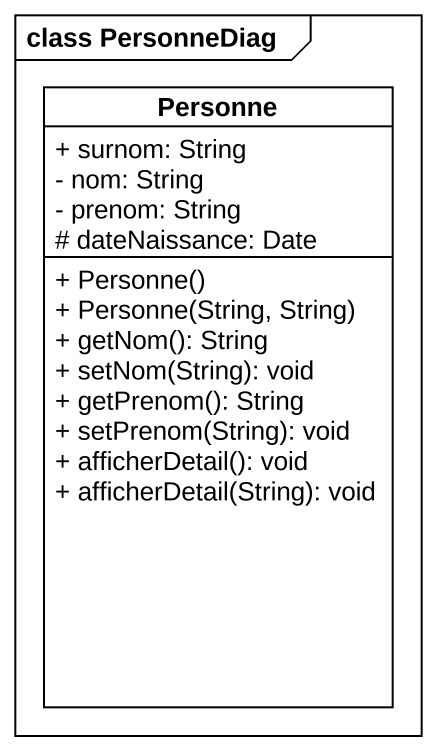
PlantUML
@startuml
mainframe class PersonneDiag
hide circle
hide empty members
skinparam classAttributeIconSize 0
class Personne {
  + surnom: String
  - nom: String
  - prenom: String
  # dateNaissance: Date
  + Personne()
  + Personne(String, String)
  + getNom(): String
  + setNom(String): void
  + getPrenom(): String
  + setPrenom(String): void
  + afficherDetail(): void
  + afficherDetail(String): void
}
@enduml
